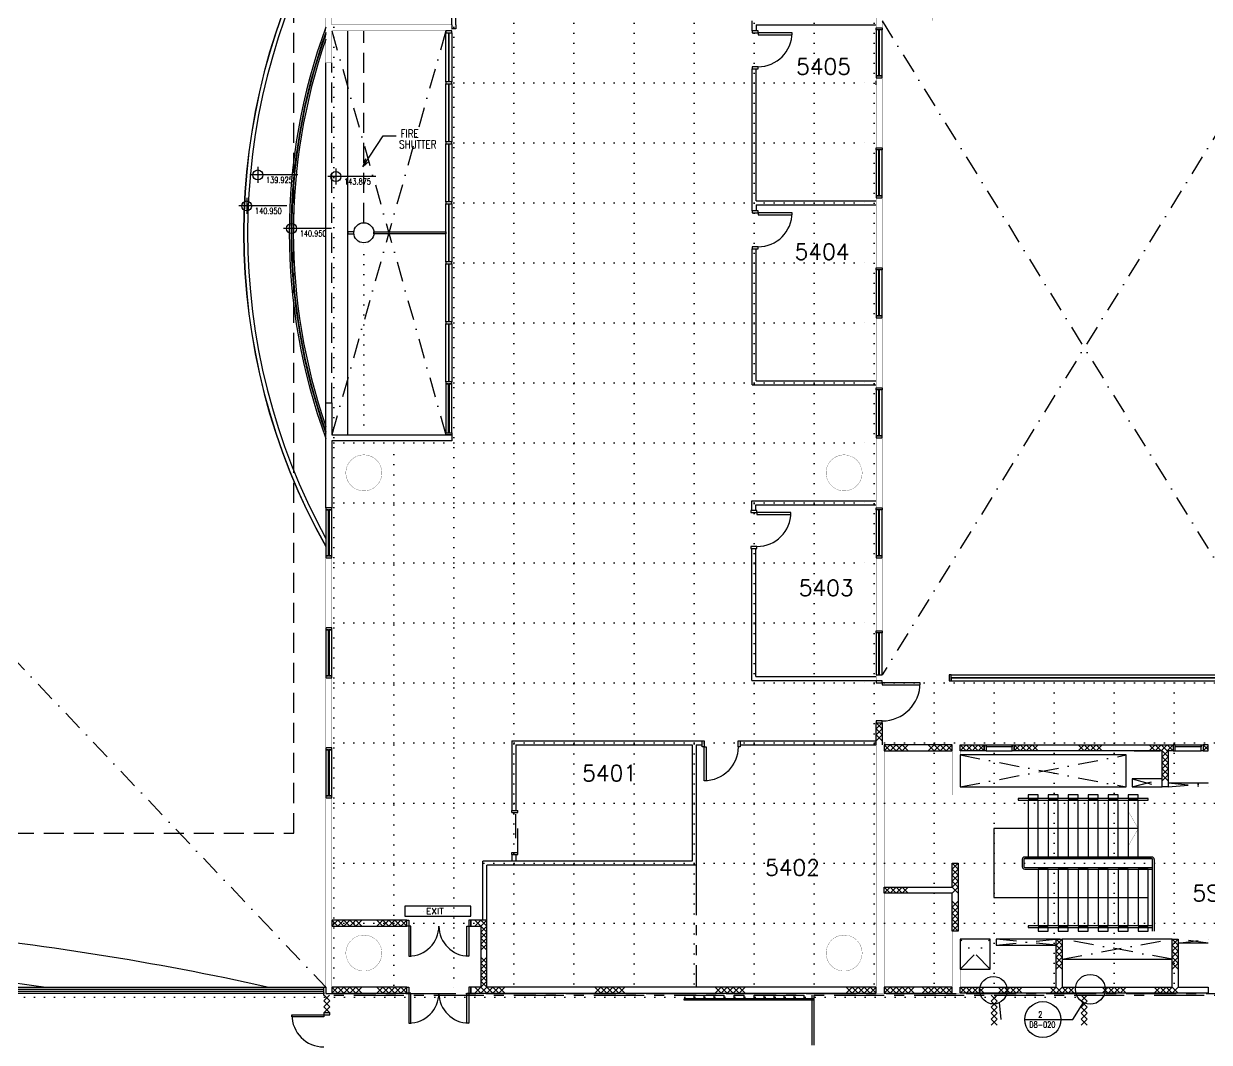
# Model space of a CAD drawing. Extents: x -68523 to 336700, y -113452 to 119396.
# Drawn here: x 9500 to 39125, y -19430 to 6025 of the extents above; entities that cross this region are included whole.
import ezdxf

# ---------------------------------------------------------------- set-up
doc = ezdxf.new("R2010")
doc.units = 0
doc.header["$LTSCALE"] = 1000
doc.header["$MEASUREMENT"] = 0
for name, pattern in [('S3144a$0$CENTER', [2, 1.25, -0.25, 0.25, -0.25]), ('S3144a$0$DASHDOT', [1, 0.5, -0.25, 0, -0.25]), ('S3144a$0$DASHED', [0.75, 0.5, -0.25]), ('S3144a$0$DOT', [0.25, 0, -0.25]), ('S3144a$0$PHANTOM', [2.5, 1.25, -0.25, 0.25, -0.25, 0.25, -0.25]), ('s4144a$0$CENTER', [2, 1.25, -0.25, 0.25, -0.25])]:
    doc.linetypes.add(name, pattern=pattern)
doc.layers.get('0').update_dxf_attribs({"linetype": 'CONTINUOUS'})
for name, color, linetype in [('S3144a$0$11', 14, 'CONTINUOUS'), ('S3144a$0$17', 14, 'CONTINUOUS'), ('S3144a$0$19', 7, 'CONTINUOUS'), ('S3144a$0$20', 7, 'CONTINUOUS'), ('S3144a$0$22', 7, 'CONTINUOUS'), ('S3144a$0$23', 7, 'CONTINUOUS'), ('S3144a$0$25', 7, 'CONTINUOUS'), ('S3144a$0$30', 1, 'CONTINUOUS'), ('S3144a$0$35', 7, 'CONTINUOUS'), ('S3144a$0$39', 7, 'CONTINUOUS'), ('S3144a$0$4', 7, 'CONTINUOUS'), ('S3144a$0$56', 7, 'CONTINUOUS'), ('S3144a$0$6', 7, 'CONTINUOUS'), ('S3144a$0$7', 7, 'CONTINUOUS'), ('S3144a$0$9', 7, 'CONTINUOUS'), ('S3144a$0$NEWPART', 7, 'CONTINUOUS'), ('S3144a$0$ROOM-NO', 4, 'CONTINUOUS'), ('s4144a$0$22', 7, 'CONTINUOUS'), ('s4144a$0$30', 7, 'CONTINUOUS'), ('s4144a$0$51', 7, 'CONTINUOUS'), ('s4144a$0$7', 7, 'CONTINUOUS')]:
    doc.layers.add(name, color=color, linetype=linetype)
doc.styles.add('S3144a$0$STANDARD', font='SIMPLEX')
doc.styles.add('s4144a$0$STANDARD', font='SIMPLEX')

# ---------------------------------------------------------------- blocks, each defined once
blk = doc.blocks.new('s4144a$0$DET3')
at = {"layer": 's4144a$0$51', "color": 14, "linetype": 'Continuous'}
blk.add_line((-0.45, 0), (0.45, 0), dxfattribs=at)
blk.add_circle((0, 0), 0.45, dxfattribs=at)
at = {"layer": 's4144a$0$51', "color": 14, "linetype": 'Continuous', "style": 's4144a$0$STANDARD', "width": 0.8}
for tag, p in [('TAG1', (-0.3373, 0.0501)), ('TAG3', (-0.2778, 0.0501)), ('TAG4', (-0.3969, -0.2)), ('TAG2', (-0.3373, -0.2))]:
    blk.add_attdef(tag, p, '', height=0.15, dxfattribs=at)
blk = doc.blocks.new('s4144a$0$CHAT15')
at = {"layer": 's4144a$0$22', "color": 14, "linetype": 'Continuous'}
for points in [[(0, 0), (0.15, 0.15), (0.3, 0), (0.45, 0.15), (0.6, 0), (0.75, 0.15)], [(0, 0.15), (0.15, 0), (0.3, 0.15), (0.45, 0), (0.6, 0.15), (0.75, 0)]]:
    blk.add_lwpolyline(points, dxfattribs=at)
blk = doc.blocks.new('S3144a$0$CHAT15')
at = {"layer": 'S3144a$0$22', "color": 14, "linetype": 'Continuous'}
for points in [[(0, 0), (0.15, 0.15), (0.3, 0), (0.45, 0.15), (0.6, 0), (0.75, 0.15)], [(0, 0.15), (0.15, 0), (0.3, 0.15), (0.45, 0), (0.6, 0.15), (0.75, 0)]]:
    blk.add_lwpolyline(points, dxfattribs=at)
blk = doc.blocks.new('S3144a$0$D1600B')
at = {"layer": 'S3144a$0$30', "color": 14, "linetype": 'Continuous'}
for points in [[(0, 0), (0.05, 0), (0.05, 0.9), (0.1, 0.9), (0.1, 0.15), (0, 0.15), (0, 0)], [(1.6, 0), (1.55, 0), (1.55, 0.9), (1.5, 0.9), (1.5, 0.15), (1.6, 0.15), (1.6, 0)]]:
    blk.add_lwpolyline(points, dxfattribs=at)
for centre, start, end in [((0.05, 0.15), 0, 90), ((1.550003, 0.15), 90, 180)]:
    blk.add_arc(centre, 0.750001, start, end, dxfattribs=at)
blk = doc.blocks.new('S3144a$0$HAT15')
at = {"layer": 'S3144a$0$22', "color": 14, "linetype": 'Continuous'}
for p, q in [((0, 0), (0.15, 0.15)), ((0, 0.15), (0.15, 0))]:
    blk.add_line(p, q, dxfattribs=at)
blk = doc.blocks.new('S3144a$0$EXIT')
at = {"layer": 'S3144a$0$39', "color": 1, "linetype": 'Continuous'}
blk.add_lwpolyline([(-0.825, -0.25), (0.825, -0.25), (0.825, 0), (-0.825, 0)], close=True, dxfattribs=at)
at = {"layer": 'S3144a$0$39', "color": 1, "linetype": 'S3144a$0$DOT'}
for centre in [(-0.375001, -0.125), (0.375001, -0.125)]:
    blk.add_circle(centre, 0.025, dxfattribs=at)
at = {"layer": 'S3144a$0$39', "color": 1, "linetype": 'Continuous', "style": 'S3144a$0$STANDARD', "width": 1.1}
blk.add_text('EXIT', height=0.15, dxfattribs=at).set_placement((-0.3001, -0.2))
blk = doc.blocks.new('S3144a$0$H600')
at = {"layer": 'S3144a$0$22', "color": 14, "linetype": 'Continuous'}
for points in [[(0, 0), (0.15, 0.15), (0.3, 0), (0.45, 0.15), (0.6, 0)], [(0, 0.15), (0.15, 0), (0.3, 0.15), (0.45, 0), (0.6, 0.15)]]:
    blk.add_lwpolyline(points, dxfattribs=at)
blk = doc.blocks.new('S3144a$0$D1050B')
at = {"layer": 'S3144a$0$30', "color": 14, "linetype": 'Continuous'}
for points in [[(0.05, 0.15), (0.1, 0.15), (0.1, 1.1), (0.05, 1.1)], [(0, 0), (0.05, 0), (0.05, 0.15), (0, 0.15)], [(1, 0), (1.05, 0), (1.05, 0.15), (1, 0.15)]]:
    blk.add_lwpolyline(points, close=True, dxfattribs=at)
blk.add_arc((0.05, 0.15), 0.95, 0, 90, dxfattribs=at)
blk = doc.blocks.new('S3144a$0$H450')
at = {"layer": 'S3144a$0$22', "color": 14, "linetype": 'Continuous'}
for points in [[(0, 0.15), (0.15, 0), (0.3, 0.15), (0.45, 0)], [(0, 0), (0.15, 0.15), (0.3, 0), (0.45, 0.15)]]:
    blk.add_lwpolyline(points, dxfattribs=at)
blk = doc.blocks.new('S3144a$0$LEVEL')
at = {"layer": 'S3144a$0$35', "linetype": 'Continuous'}
for p, q in [((1, 0), (-0.2, 0)), ((0, 0.2), (0, -0.2))]:
    blk.add_line(p, q, dxfattribs=at)
blk.add_circle((0, 0), 0.125, dxfattribs=at)
at = {"layer": 'S3144a$0$35', "linetype": 'Continuous', "style": 'S3144a$0$STANDARD', "width": 0.8}
for tag, p in [('TAG2', (0.2063, 0.05)), ('TAG1', (0.2063, -0.2))]:
    blk.add_attdef(tag, p, '', height=0.15, dxfattribs=at)
blk = doc.blocks.new('S3144a$0$D950A')
at = {"layer": 'S3144a$0$30', "color": 14, "linetype": 'Continuous'}
for points in [[(0.05, 0.15), (0.1, 0.15), (0.1, 1), (0.05, 1)], [(0.05, 0.15), (0, 0.15), (0, 0), (0.05, 0)], [(0.95, 0.15), (0.9, 0.15), (0.9, 0), (0.95, 0)]]:
    blk.add_lwpolyline(points, close=True, dxfattribs=at)
blk.add_arc((0.05, 0.15), 0.85, 0, 90, dxfattribs=at)

msp = doc.modelspace()

# ---------------------------------------------------------------- linework, layer by layer
for p, q in [((21800, -14329.6), (21800, -13729.6)), ((21800, -14329.6), (21800, -13729.6)), ((21850, -14688.6), (21850, -14088.6)), ((21850, -14688.6), (21850, -14088.6))]:
    msp.add_line(p, q)
at = {"layer": 'S3144a$0$11', "color": 14, "linetype": 'S3144a$0$DASHDOT'}
for p, q in [((32900.1, -13049.9), (37050.1, -12249.9)), ((32900.1, -12249.9), (37050.1, -13049.9)), ((37200.1, -13049.9), (37950.1, -12849.9)), ((37200.1, -12849.9), (37950.1, -13049.9)), ((38100.1, -12949.9), (39100.1, -13049.9)), ((38100.1, -13049.9), (39100.1, -12949.9)), ((32900.1, -17599.9), (33650.1, -16849.9)), ((33650.1, -17599.9), (32900.1, -16849.9)), ((33800.1, -16999.9), (35300.1, -16849.9)), ((35300.1, -16999.9), (33800.1, -16849.9)), ((38200.1, -17349.9), (35450.1, -16849.9)), ((35450.1, -17349.9), (38200.1, -16849.9)), ((39100.1, -16949.9), (38350.1, -16849.9)), ((38350.1, -16949.9), (39100.1, -16849.9))]:
    msp.add_line(p, q, dxfattribs=at)
at = {"layer": 'S3144a$0$11', "color": 14, "linetype": 'Continuous'}
for p, q in [((38100.1, -12949.9), (39100.1, -12949.9)), ((39100.1, -16949.9), (38350.1, -16949.9))]:
    msp.add_line(p, q, dxfattribs=at)
at = {"layer": 'S3144a$0$11', "color": 14, "linetype": 'Continuous', "const_width": 5}
for points in [[(34400.1, 16950.1), (34600.1, 16950.1), (34600.1, 18000.1), (32700.1, 18000.1), (32700.1, 17150.1), (31000.1, 17150.1), (31000.1, 18000.1), (30800.1, 18000.1), (30800, 5925.1), (30950, 5925.1), (30950.1, 6100.1), (32200.1, 6100.1), (32200.1, 6300.1), (31000.1, 6300.1), (31000.1, 12700.1), (31800.1, 12700.1), (31800.1, 12900.1), (31000.1, 12900.1), (31000.1, 16950.1), (32900.1, 16950.1), (32900.1, 17800.1), (34400.1, 17800.1)], [(30800.1, -18199.9), (31000.1, -18199.9), (31000.1, -11999.9), (30800.1, -11999.9)], [(32700.1, -11999.9), (32700.1, -13249.9), (39300.1, -13249.9), (39300.1, -11999.9), (39100.1, -11999.9), (39100.1, -13049.9), (32900.1, -13049.9), (32900.1, -11999.9)], [(32700.1, -18199.9), (32700.1, -16649.9), (39300.1, -16649.9), (39300.1, -18199.9), (39100.1, -18199.9), (39100.1, -16849.9), (32900.1, -16849.9), (32900.1, -18199.9)]]:
    msp.add_lwpolyline(points, close=True, dxfattribs=at)
at = {"layer": 'S3144a$0$11', "color": 14, "linetype": 'Continuous'}
for points in [[(31000.1, -12149.9), (32700.1, -12149.9), (32700.1, -11999.9), (31000.1, -11999.9)], [(37950.1, -13049.9), (37950.1, -12149.9), (34250.1, -12149.9), (34250.1, -11999.9), (37950.1, -11999.9), (38225.1, -11999.9), (38225.1, -12149.9), (38100.1, -12149.9), (38100.1, -13049.9)], [(39100.1, -11999.9), (38975.1, -11999.9), (38975.1, -12149.9), (39100.1, -12149.9)], [(37050.1, -12249.9), (32900.1, -12249.9), (32900.1, -13049.9), (37050.1, -13049.9)], [(37950.1, -12849.9), (37200.1, -12849.9), (37200.1, -13049.9), (37950.1, -13049.9)], [(32700.1, -14949.9), (32850.1, -14949.9), (32850.1, -16649.9), (32700.1, -16649.9), (32700.1, -15699.9), (31000.1, -15699.9), (31000.1, -15549.9), (32700.1, -15549.9)], [(32900.1, -17599.9), (33650.1, -17599.9), (33650.1, -16849.9), (32900.1, -16849.9)], [(38350.1, -18199.9), (37950.1, -18199.9), (32900.1, -18199.9), (32900.1, -18049.9), (35300.1, -18049.9), (35300.1, -16849.9), (35450.1, -16849.9), (35450.1, -18049.9), (37950.1, -18049.9), (38200.1, -18049.9), (38200.1, -16849.9), (38350.1, -16849.9), (38350.1, -18049.9), (39100.1, -18049.9), (39100.1, -18199.9)], [(33800.1, -16999.9), (35300.1, -16999.9), (35300.1, -16849.9), (33800.1, -16849.9)], [(35450.1, -17349.9), (38200.1, -17349.9), (38200.1, -16849.9), (35450.1, -16849.9)], [(31000.1, -18199.9), (32700.1, -18199.9), (32700.1, -18049.9), (31000.1, -18049.9)]]:
    msp.add_lwpolyline(points, close=True, dxfattribs=at)
msp.add_lwpolyline([(35400, -16849.9), (35250, -16849.9)], dxfattribs=at)
at = {"layer": 'S3144a$0$17', "color": 14, "linetype": 'Continuous'}
msp.add_line((30800.1, 4500.1), (30800.1, 4600.1), dxfattribs=at)
at = {"layer": 'S3144a$0$19', "color": 2, "linetype": 'S3144a$0$DOT'}
msp.add_lwpolyline([(-17049.7, -18049.9), (17000.1, -18049.9), (17000.1, -18199.9), (-17049.7, -18199.9)], close=True, dxfattribs=at)
at = {"layer": 'S3144a$0$20', "linetype": 'Continuous'}
for p, q in [((17050.1, -4197.9), (17050.1, -3447.9)), ((17050.1, -3447.9), (17200.1, -3447.9)), ((17200.1, -3447.9), (17200.1, -4247.9)), ((17050.1, -6074.9), (17050.1, -4197.9)), ((17200.1, -4247.9), (20200.1, -4247.9)), ((20200.1, -4397.9), (17200.1, -4397.9)), ((17200.1, -4397.9), (17200.1, -6074.9)), ((20200.1, -4247.9), (20200.1, -4397.9)), ((17200.1, -6074.9), (17050.1, -6074.9))]:
    msp.add_line(p, q, dxfattribs=at)
at = {"layer": 'S3144a$0$20', "color": 14, "linetype": 'Continuous'}
for p, q in [((30800, -11449.9), (30950.1, -11449.9)), ((30800, -11999.9), (30800, -11449.9)), ((30950.1, -11449.9), (30950.1, -11999.9)), ((30800.1, -11999.9), (30800, -11999.9)), ((21075, -16374.9), (20675, -16374.9)), ((20675, -16374.9), (20675, -16524.9)), ((20675, -16524.9), (20925, -16524.9)), ((20925, -16524.9), (20925, -18049.9)), ((21075, -18049.9), (21075, -16374.9)), ((20925, -18049.9), (20675, -18049.9)), ((20675, -18049.9), (20675, -18199.9)), ((30800.1, -18049.9), (21075, -18049.9)), ((30800.1, -18199.9), (30800.1, -18049.9)), ((20675, -18199.9), (30800.1, -18199.9))]:
    msp.add_line(p, q, dxfattribs=at)
at = {"layer": 'S3144a$0$20', "linetype": 'Continuous', "const_width": 5}
for points in [[(20200.1, 5998.1), (17200.1, 5998.1), (17200.1, 7675.1), (17050.1, 7675.1), (17050.1, 5798.1), (17050.1, 5048.1), (17200.1, 5048.1), (17200.1, 5848.1), (20200.1, 5848.1)], [(17050.1, -9074.9), (17200.1, -9074.9), (17200.1, -7324.9), (17050.1, -7324.9)], [(17050.1, -12074.9), (17200.1, -12074.9), (17200.1, -10324.9), (17050.1, -10324.9)]]:
    msp.add_lwpolyline(points, close=True, dxfattribs=at)
at = {"layer": 'S3144a$0$20', "color": 3, "linetype": 'Continuous', "const_width": 5}
for points in [[(30800, 2925.1), (30950, 2925.1), (30950, 4675.1), (30800, 4675.1)], [(30800, -74.9), (30950, -74.9), (30950, 1675.1), (30800, 1675.1)], [(30800, -3074.9), (30950, -3074.9), (30950, -1324.9), (30800, -1324.9)], [(30800, -6074.9), (30950, -6074.9), (30950, -4324.9), (30800, -4324.9)], [(30800, -9149.9), (30950, -9149.9), (30950, -7324.9), (30800, -7324.9)]]:
    msp.add_lwpolyline(points, close=True, dxfattribs=at)
at = {"layer": 'S3144a$0$20', "color": 14, "linetype": 'Continuous', "const_width": 5}
for points in [[(30800, -10399.9), (30800, -10249.9), (32625, -10249.9), (32625, -10399.9)], [(17200.1, -18199.9), (17050.1, -18199.9), (17050.1, -13324.9), (17200.1, -13324.9)]]:
    msp.add_lwpolyline(points, close=True, dxfattribs=at)
at = {"layer": 'S3144a$0$20', "color": 14, "linetype": 'Continuous'}
for points in [[(32900.1, -11999.9), (33500.1, -11999.9), (33500.1, -12149.9), (32900.1, -12149.9)], [(17200.1, -16524.9), (19075, -16524.9), (19075, -16374.9), (17200.1, -16374.9)], [(17200.1, -18199.9), (19075, -18199.9), (19075, -18049.9), (17200.1, -18049.9)]]:
    msp.add_lwpolyline(points, close=True, dxfattribs=at)
at = {"layer": 'S3144a$0$22', "color": 14, "linetype": 'Continuous'}
for p, q in [((38975.1, -11999.9), (39100.1, -12124.9)), ((38975.1, -12149.9), (39100.1, -12024.9))]:
    msp.add_line(p, q, dxfattribs=at)
at = {"layer": 'S3144a$0$23', "color": 14, "linetype": 'S3144a$0$DASHDOT'}
msp.add_line((-16999.9, 17800.1), (17050.1, -18049.9), dxfattribs=at)
at = {"layer": 'S3144a$0$23', "color": 10, "linetype": 'S3144a$0$DASHDOT'}
for p, q in [((30950.1, 6100.1), (41051.1, -10249.9)), ((41051.1, 6100.1), (30950.1, -10249.9))]:
    msp.add_line(p, q, dxfattribs=at)
at = {"layer": 'S3144a$0$23', "color": 8, "linetype": 'S3144a$0$DASHED'}
msp.add_lwpolyline([(16250.1, 15800.1), (-16249.9, 15800.1), (-16249.9, -14199.9), (16250.1, -14199.9)], close=True, dxfattribs=at)
at = {"layer": 'S3144a$0$23', "color": 10, "linetype": 'Continuous'}
for points in [[(30800, 5925.1), (30950, 5925.1), (30950, 5875.1), (30800, 5875.1)], [(30800, 4725.1), (30870, 4725.1), (30870, 5875.1), (30800, 5875.1)], [(30880, 4725.1), (30950, 4725.1), (30950, 5875.1), (30880, 5875.1)], [(30800, 4675.1), (30950, 4675.1), (30950, 4725.1), (30800, 4725.1)], [(30800, 2925.1), (30950, 2925.1), (30950, 2875.1), (30800, 2875.1)], [(30800, 1725.1), (30870, 1725.1), (30870, 2875.1), (30800, 2875.1)], [(30880, 1725.1), (30950, 1725.1), (30950, 2875.1), (30880, 2875.1)], [(30800, 1675.1), (30950, 1675.1), (30950, 1725.1), (30800, 1725.1)], [(30800, -74.9), (30950, -74.9), (30950, -124.9), (30800, -124.9)], [(30800, -1274.9), (30870, -1274.9), (30870, -124.9), (30800, -124.9)], [(30880, -1274.9), (30950, -1274.9), (30950, -124.9), (30880, -124.9)], [(30800, -1324.9), (30950, -1324.9), (30950, -1274.9), (30800, -1274.9)], [(30800, -3074.9), (30950, -3074.9), (30950, -3124.9), (30800, -3124.9)], [(30800, -4274.9), (30870, -4274.9), (30870, -3124.9), (30800, -3124.9)], [(30880, -4274.9), (30950, -4274.9), (30950, -3124.9), (30880, -3124.9)], [(30800, -4324.9), (30950, -4324.9), (30950, -4274.9), (30800, -4274.9)], [(30800, -6074.9), (30950, -6074.9), (30950, -6124.9), (30800, -6124.9)], [(30800, -7274.9), (30870, -7274.9), (30870, -6124.9), (30800, -6124.9)], [(30880, -7274.9), (30950, -7274.9), (30950, -6124.9), (30880, -6124.9)], [(30800, -7324.9), (30950, -7324.9), (30950, -7274.9), (30800, -7274.9)], [(30800, -9149.9), (30950, -9149.9), (30950, -9199.9), (30800, -9199.9)], [(30800, -10249.9), (30870, -10249.9), (30870, -9199.9), (30800, -9199.9)], [(30880, -10249.9), (30950, -10249.9), (30950, -9199.9), (30880, -9199.9)]]:
    msp.add_lwpolyline(points, close=True, dxfattribs=at)
at = {"layer": 'S3144a$0$23', "linetype": 'Continuous'}
for points in [[(20200.1, 5848.1), (20050.1, 5848.1), (20050.1, 5798.1), (20200.1, 5798.1)], [(20200.1, 5848.1), (20050.1, 5848.1), (20050.1, 5798.1), (20200.1, 5798.1)], [(20115.1, 4575.1), (20050.1, 4575.1), (20050.1, 5798.1), (20115.1, 5798.1)], [(20200.1, 4575.1), (20135.1, 4575.1), (20135.1, 5798.1), (20200.1, 5798.1)], [(20200.1, 4575.1), (20050.1, 4575.1), (20050.1, 4525.1), (20200.1, 4525.1)], [(20115.1, 3075.1), (20050.1, 3075.1), (20050.1, 4525.1), (20115.1, 4525.1)], [(20200.1, 3075.1), (20135.1, 3075.1), (20135.1, 4525.1), (20200.1, 4525.1)], [(20200.1, 3075.1), (20050.1, 3075.1), (20050.1, 3025.1), (20200.1, 3025.1)], [(20115.1, 1575.1), (20050.1, 1575.1), (20050.1, 3025.1), (20115.1, 3025.1)], [(20200.1, 1575.1), (20135.1, 1575.1), (20135.1, 3025.1), (20200.1, 3025.1)], [(20200.1, 1575.1), (20050.1, 1575.1), (20050.1, 1525.1), (20200.1, 1525.1)], [(20115.1, 75.1), (20050.1, 75.1), (20050.1, 1525.1), (20115.1, 1525.1)], [(20200.1, 75.1), (20135.1, 75.1), (20135.1, 1525.1), (20200.1, 1525.1)], [(20200.1, 75.1), (20050.1, 75.1), (20050.1, 25.1), (20200.1, 25.1)], [(20115.1, -1424.9), (20050.1, -1424.9), (20050.1, 25.1), (20115.1, 25.1)], [(20200.1, -1424.9), (20135.1, -1424.9), (20135.1, 25.1), (20200.1, 25.1)], [(20200.1, -1424.9), (20050.1, -1424.9), (20050.1, -1474.9), (20200.1, -1474.9)], [(20115.1, -2924.9), (20050.1, -2924.9), (20050.1, -1474.9), (20115.1, -1474.9)], [(20200.1, -2924.9), (20135.1, -2924.9), (20135.1, -1474.9), (20200.1, -1474.9)], [(20200.1, -2924.9), (20050.1, -2924.9), (20050.1, -2974.9), (20200.1, -2974.9)], [(20115.1, -2974.9), (20050.1, -2974.9), (20050.1, -4197.9), (20115.1, -4197.9)], [(20200.1, -2974.9), (20135.1, -2974.9), (20135.1, -4197.9), (20200.1, -4197.9)], [(20200.1, -4247.9), (20050.1, -4247.9), (20050.1, -4197.9), (20200.1, -4197.9)], [(17200.1, -6074.9), (17050.1, -6074.9), (17050.1, -6124.9), (17200.1, -6124.9)], [(17115.1, -6124.9), (17050.1, -6124.9), (17050.1, -7274.9), (17115.1, -7274.9)], [(17200.1, -6124.9), (17135.1, -6124.9), (17135.1, -7274.9), (17200.1, -7274.9)], [(17200.1, -7274.9), (17050.1, -7274.9), (17050.1, -7324.9), (17200.1, -7324.9)], [(17200.1, -9074.9), (17050.1, -9074.9), (17050.1, -9124.9), (17200.1, -9124.9)], [(17115.1, -9124.9), (17050.1, -9124.9), (17050.1, -10274.9), (17115.1, -10274.9)], [(17200.1, -9124.9), (17135.1, -9124.9), (17135.1, -10274.9), (17200.1, -10274.9)], [(17200.1, -10274.9), (17050.1, -10274.9), (17050.1, -10324.9), (17200.1, -10324.9)], [(17200.1, -12074.9), (17050.1, -12074.9), (17050.1, -12124.9), (17200.1, -12124.9)], [(17115.1, -12124.9), (17050.1, -12124.9), (17050.1, -13274.9), (17115.1, -13274.9)], [(17200.1, -12124.9), (17135.1, -12124.9), (17135.1, -13274.9), (17200.1, -13274.9)], [(17200.1, -13274.9), (17050.1, -13274.9), (17050.1, -13324.9), (17200.1, -13324.9)]]:
    msp.add_lwpolyline(points, close=True, dxfattribs=at)
at = {"layer": 'S3144a$0$23', "color": 14, "linetype": 'Continuous'}
for points in [[(32625, -10399.9), (32675, -10399.9), (32675, -10249.9), (32625, -10249.9)], [(32675, -10249.9), (39650.4, -10249.9), (39650.4, -10319.9), (32675, -10319.9)], [(32675, -10399.9), (39650.5, -10399.9), (39650.5, -10329.9), (32675, -10329.9)]]:
    msp.add_lwpolyline(points, close=True, dxfattribs=at)
for points in [[(3782.3, -17595.7), (3750.1, -18199.9), (17000.1, -18199.9), (16999.9, -18049.9)], [(3834.9, -17548.5), (3802.8, -18149.9), (16999.9, -18149.9)], [(3887.5, -17501.2), (3855.6, -18099.9), (16999.9, -18099.9)], [(3931.9, -17603.8), (3908.2, -18049.9), (16999.9, -18049.9)]]:
    msp.add_lwpolyline(points, dxfattribs=at)
at = {"layer": 'S3144a$0$23', "linetype": 'Continuous'}
for centre, radius, start, end in [((30996.1, 800.1), 16000, 150.64803, 209.35197), ((31000.1, 800.1), 16000, 150.67726, 209.32274), ((30996.1, 800.1), 15900, 151.29532, 208.70468)]:
    msp.add_arc(centre, radius, start, end, dxfattribs=at)
at = {"layer": 'S3144a$0$23', "color": 14, "linetype": 'Continuous'}
for centre, radius, start, end in [((31050.1, 800.1), 14913, 159.84738, 200.15262), ((31050.1, 800.1), 14869, 160.31457, 199.68543), ((31050.1, 800.1), 14857, 160.44434, 199.55566), ((31050.1, 800.1), 14813, 160.92924, 199.07076), ((0.1, -88499.9), 72155, 77.524031, 84.396381), ((0.1, -88499.9), 71155, 81.927858, 85.021886)]:
    msp.add_arc(centre, radius, start, end, dxfattribs=at)
at = {"layer": 'S3144a$0$25', "color": 10, "linetype": 'Continuous'}
for p, q in [((34515.1, -14799.9), (37685.1, -14799.9)), ((37685.1, -14799.9), (34515.1, -14799.9)), ((34450.1, -14864.9), (34450.1, -15034.9)), ((34490.1, -14864.9), (34490.1, -15034.9)), ((34515.1, -14839.9), (37685.1, -14839.9)), ((37685.1, -14839.9), (34515.1, -14839.9)), ((34515.1, -15059.9), (37710.1, -15059.9)), ((34515.1, -15059.9), (37685.1, -15059.9)), ((34515.1, -15099.9), (37710.1, -15099.9)), ((34515.1, -15099.9), (37685.1, -15099.9)), ((37710.1, -16649.9), (37710.1, -14864.9)), ((37710.1, -15034.9), (37710.1, -14864.9)), ((37750.1, -14864.9), (37750.1, -16649.9)), ((37750.1, -14864.9), (37750.1, -15034.9))]:
    msp.add_line(p, q, dxfattribs=at)
at = {"layer": 'S3144a$0$25', "color": 2, "linetype": 'Continuous'}
for p, q in [((29250.1, -18339.9), (26000.1, -18339.9)), ((26000.1, -18379.9), (26000.1, -18339.9)), ((26250.1, -18339.9), (26250.1, -18249.9)), ((26500.1, -18339.9), (26500.1, -18249.9)), ((26750.1, -18339.9), (26750.1, -18249.9)), ((27000.1, -18339.9), (27000.1, -18249.9)), ((27250.1, -18339.9), (27250.1, -18249.9)), ((27500.1, -18339.9), (27500.1, -18249.9)), ((27750.1, -18339.9), (27750.1, -18249.9)), ((28000.1, -18339.9), (28000.1, -18249.9)), ((28250.1, -18339.9), (28250.1, -18249.9)), ((28500.1, -18339.9), (28500.1, -18249.9)), ((28750.1, -18339.9), (28750.1, -18249.9)), ((29000.1, -18339.9), (29000.1, -18249.9)), ((29250.1, -18379.9), (29250.1, -18339.9)), ((29250.1, -18379.9), (26000.1, -18379.9))]:
    msp.add_line(p, q, dxfattribs=at)
at = {"layer": 'S3144a$0$25', "color": 10, "linetype": 'Continuous'}
for points in [[(34600.1, -13339.9), (34850.1, -13339.9), (34850.1, -13249.9), (34600.1, -13249.9)], [(35100.1, -13339.9), (35350.1, -13339.9), (35350.1, -13249.9), (35100.1, -13249.9)], [(35600.1, -13339.9), (35850.1, -13339.9), (35850.1, -13249.9), (35600.1, -13249.9)], [(36100.1, -13339.9), (36350.1, -13339.9), (36350.1, -13249.9), (36100.1, -13249.9)], [(36600.1, -13339.9), (36850.1, -13339.9), (36850.1, -13249.9), (36600.1, -13249.9)], [(37100.1, -13339.9), (37350.1, -13339.9), (37350.1, -13249.9), (37100.1, -13249.9)], [(34350.1, -13379.9), (37600.1, -13379.9), (37600.1, -13339.9), (34350.1, -13339.9)], [(34600.1, -14799.9), (34850.1, -14799.9), (34850.1, -13379.9), (34600.1, -13379.9)], [(35100.1, -14799.9), (35350.1, -14799.9), (35350.1, -13379.9), (35100.1, -13379.9)], [(35600.1, -14799.9), (35850.1, -14799.9), (35850.1, -13379.9), (35600.1, -13379.9)], [(36100.1, -14799.9), (36350.1, -14799.9), (36350.1, -13379.9), (36100.1, -13379.9)], [(36600.1, -14799.9), (36850.1, -14799.9), (36850.1, -13379.9), (36600.1, -13379.9)], [(37100.1, -14799.9), (37350.1, -14799.9), (37350.1, -13379.9), (37100.1, -13379.9)], [(34850.1, -16519.9), (35100.1, -16519.9), (35100.1, -15099.9), (34850.1, -15099.9)], [(35350.1, -16519.9), (35600.1, -16519.9), (35600.1, -15099.9), (35350.1, -15099.9)], [(35850.1, -16519.9), (36100.1, -16519.9), (36100.1, -15099.9), (35850.1, -15099.9)], [(36350.1, -16519.9), (36600.1, -16519.9), (36600.1, -15099.9), (36350.1, -15099.9)], [(36850.1, -16519.9), (37100.1, -16519.9), (37100.1, -15099.9), (36850.1, -15099.9)], [(37350.1, -16519.9), (37600.1, -16519.9), (37600.1, -15099.9), (37350.1, -15099.9)], [(34600.1, -16559.9), (37710.1, -16559.9), (37710.1, -16519.9), (34600.1, -16519.9)], [(34850.1, -16649.9), (35100.1, -16649.9), (35100.1, -16559.9), (34850.1, -16559.9)], [(35350.1, -16649.9), (35600.1, -16649.9), (35600.1, -16559.9), (35350.1, -16559.9)], [(35850.1, -16649.9), (36100.1, -16649.9), (36100.1, -16559.9), (35850.1, -16559.9)], [(36350.1, -16649.9), (36600.1, -16649.9), (36600.1, -16559.9), (36350.1, -16559.9)], [(36850.1, -16649.9), (37100.1, -16649.9), (37100.1, -16559.9), (36850.1, -16559.9)], [(37350.1, -16649.9), (37600.1, -16649.9), (37600.1, -16559.9), (37350.1, -16559.9)]]:
    msp.add_lwpolyline(points, close=True, dxfattribs=at)
at = {"layer": 'S3144a$0$25', "color": 10, "linetype": 'Continuous', "const_width": 5}
msp.add_lwpolyline([(37100.1, -14522.6), (37350.1, -14089.6), (37100.1, -13656.6)], dxfattribs=at)
at = {"layer": 'S3144a$0$25', "color": 10, "linetype": 'Continuous'}
msp.add_lwpolyline([(37350.1, -14089.6), (33739.8, -14089.9), (33739.8, -15810), (37600.1, -15809.8)], dxfattribs=at)
for centre, radius, start, end in [((34515.1, -14864.9), 65, 90, 180), ((37685.1, -14864.9), 65, 0, 90), ((37685.1, -14864.9), 65, 0, 90), ((34515.1, -15034.9), 65, 180, 270), ((34515.1, -15034.9), 65, 180, 270), ((34515.1, -14864.9), 25, 90, 180), ((34515.1, -15034.9), 25, 180, 270), ((34515.1, -15034.9), 25, 180, 270), ((37685.1, -14864.9), 25, 0, 90), ((37685.1, -14864.9), 25, 0, 90)]:
    msp.add_arc(centre, radius, start, end, dxfattribs=at)
at = {"layer": 'S3144a$0$30', "color": 14, "linetype": 'Continuous'}
for p, q in [((27850, 5850.1), (27700, 5850.1)), ((27700, 5850.1), (27700, 5800.1)), ((27700, 5800.1), (27850, 5800.1)), ((27850, 5800.1), (27850, 5850.1)), ((27850, 5800.1), (27850, 5750.1)), ((28700, 5800.1), (27850, 5800.1)), ((27850, 5750.1), (28700, 5750.1)), ((28700, 5750.1), (28700, 5800.1)), ((27850, 4950.1), (27700, 4950.1)), ((27700, 4950.1), (27700, 4900.1)), ((27700, 4900.1), (27850, 4900.1)), ((27850, 4900.1), (27850, 4950.1)), ((27850, 1350.1), (27700, 1350.1)), ((27700, 1350.1), (27700, 1300.1)), ((27700, 1300.1), (27850, 1300.1)), ((27850, 1300.1), (27850, 1350.1)), ((27850, 1300.1), (27850, 1250.1)), ((28700, 1300.1), (27850, 1300.1)), ((27850, 1250.1), (28700, 1250.1)), ((28700, 1250.1), (28700, 1300.1)), ((27850, 450.1), (27700, 450.1)), ((27700, 450.1), (27700, 400.1)), ((27700, 400.1), (27850, 400.1)), ((27850, 400.1), (27850, 450.1)), ((30800, -10399.9), (30800, -10449.9)), ((30950, -10399.9), (30800, -10399.9)), ((30800, -10449.9), (30950, -10449.9)), ((30950, -10449.9), (30950, -10399.9)), ((30950, -10449.9), (30950, -10499.9)), ((31900, -10449.9), (30950, -10449.9)), ((30950, -10499.9), (31900, -10499.9)), ((31900, -10499.9), (31900, -10449.9)), ((30800, -11399.9), (30800, -11449.9)), ((30950, -11399.9), (30800, -11399.9)), ((30800, -11449.9), (30950, -11449.9)), ((30950, -11449.9), (30950, -11399.9)), ((26450, -12049.9), (26450, -11899.9)), ((26450, -11899.9), (26500, -11899.9)), ((26500, -12049.9), (26450, -12049.9)), ((26500, -11899.9), (26500, -12049.9)), ((26500, -12049.9), (26550, -12049.9)), ((26500, -12899.9), (26500, -12049.9)), ((26550, -12049.9), (26550, -12899.9)), ((27350, -12049.9), (27350, -11899.9)), ((27350, -11899.9), (27400, -11899.9)), ((27400, -12049.9), (27350, -12049.9)), ((27400, -11899.9), (27400, -12049.9)), ((33550.1, -12149.9), (34200.1, -12149.9)), ((37250.1, -12149.9), (37900.1, -12149.9)), ((38275.1, -12149.9), (38925.1, -12149.9)), ((26550, -12899.9), (26500, -12899.9)), ((19075, -16374.9), (19125, -16374.9)), ((19075, -16524.9), (19075, -16374.9)), ((19175, -16524.9), (19075, -16524.9)), ((19125, -16374.9), (19125, -17274.9)), ((19175, -17274.9), (19175, -16524.9)), ((20575, -17274.9), (20575, -16524.9)), ((20575, -16524.9), (20675, -16524.9)), ((20675, -16374.9), (20625, -16374.9)), ((20625, -16374.9), (20625, -17274.9)), ((20675, -16524.9), (20675, -16374.9)), ((19125, -17274.9), (19175, -17274.9)), ((20625, -17274.9), (20575, -17274.9)), ((32950.1, -18049.9), (33600.1, -18049.9)), ((33850.1, -18049.9), (35250.1, -18049.9)), ((35750.1, -18049.9), (37900.1, -18049.9)), ((38400.1, -18049.9), (39050.1, -18049.9))]:
    msp.add_line(p, q, dxfattribs=at)
for points in [[(27822, -6189.9), (27822, -6139.9), (27672, -6139.9), (27672, -6189.9)], [(27822, -6189.9), (27822, -6239.9), (28672, -6239.9), (28672, -6189.9)], [(27822, -7089.9), (27822, -7039.9), (27672, -7039.9), (27672, -7089.9)], [(33550.1, -12149.9), (33500.1, -12149.9), (33500.1, -11999.9), (33550.1, -11999.9)], [(33550.1, -11999.9), (34200.1, -11999.9), (34200.1, -12049.9), (33550.1, -12049.9)], [(34250.1, -12149.9), (34200.1, -12149.9), (34200.1, -11999.9), (34250.1, -11999.9)], [(38225.1, -12149.9), (38275.1, -12149.9), (38275.1, -11999.9), (38225.1, -11999.9)], [(38275.1, -11999.9), (38925.1, -11999.9), (38925.1, -12049.9), (38275.1, -12049.9)], [(38975.1, -12149.9), (38925.1, -12149.9), (38925.1, -11999.9), (38975.1, -11999.9)]]:
    msp.add_lwpolyline(points, close=True, dxfattribs=at)
msp.add_arc((27822, -6189.9), 850, 270, 0, dxfattribs=at)
for centre, major_axis, start_param, end_param in [((27850, 5800.1), (-601, 601), 2.3561945, 3.9269908), ((27850, 1300.1), (-601, 601), 2.3561945, 3.9269908), ((30950, -10449.9), (671.8, 671.8), 3.9269909, 5.4977872), ((19125, -16524.9), (530.3, 530.3), 3.9269908, 5.4977871), ((20625, -16524.9), (-530.3, 530.3), 0.7853982, 2.3561945)]:
    msp.add_ellipse(centre, major_axis=major_axis, ratio=1, start_param=start_param, end_param=end_param, dxfattribs=at)
at = {"layer": 'S3144a$0$30', "color": 14, "linetype": 'Continuous', "extrusion": (0, 0, -1)}
msp.add_ellipse((26500, -12049.9), major_axis=(-601, 601), ratio=1, start_param=2.3561945, end_param=3.9269908, dxfattribs=at)
at = {"layer": 'S3144a$0$4', "color": 7, "linetype": 'S3144a$0$DOT'}
for p, q in [((17250, 38949.9), (17250, -18249.9)), ((20250, 38949.9), (20250, -18249.9)), ((21750, 31550.1), (21750, -18249.9)), ((23250, 31550.1), (23250, -18249.9)), ((24750, 31550.1), (24750, -18249.9)), ((26250, 31550.1), (26250, -18249.9)), ((27750, 31550.1), (27750, -18249.9)), ((29250, 31550.1), (29250, -18249.9)), ((30750, 31550.1), (30750, -18249.9)), ((20250, 4550.1), (30750, 4550.1)), ((20250, 3050.1), (30750, 3050.1)), ((20250, 1550.1), (30750, 1550.1)), ((20250, 50.1), (30750, 50.1)), ((20250, -1449.9), (30750, -1449.9)), ((20250, -2949.9), (30750, -2949.9)), ((17250, -4449.9), (30750, -4449.9)), ((18750, -18249.9), (18750, -4449.9)), ((17250, -5949.9), (30750, -5949.9)), ((17250, -7449.9), (30750, -7449.9)), ((17250, -8949.9), (30750, -8949.9)), ((17250, -10449.9), (30750, -10449.9)), ((30750, -10449.9), (41250, -10449.9)), ((32250.1, -10449.9), (32250.1, -18249.9)), ((33750.1, -10449.9), (33750.1, -18249.9)), ((35250.1, -10449.9), (35250.1, -18249.9)), ((36750.1, -10449.9), (36750.1, -18249.9)), ((38250.1, -10449.9), (38250.1, -18249.9)), ((17250, -11949.9), (41250.1, -11949.9)), ((17250, -13449.9), (54750, -13449.9)), ((17250, -14949.9), (54750, -14949.9)), ((17250, -16449.9), (54750, -16449.9))]:
    msp.add_line(p, q, dxfattribs=at)
at = {"layer": 'S3144a$0$4', "linetype": 'S3144a$0$DOT'}
for p, q in [((17250, 38949.9), (17250, -18249.9)), ((20250, 38949.9), (20250, -18249.9)), ((21750, 31550.1), (21750, -18249.9)), ((23250, 31550.1), (23250, -18249.9)), ((24750, 31550.1), (24750, -18249.9)), ((26250, 31550.1), (26250, -18249.9)), ((27750, 31550.1), (27750, -18249.9)), ((29250, 31550.1), (29250, -18249.9)), ((30750, 31550.1), (30750, -18249.9)), ((20250, 4550.1), (30750, 4550.1)), ((20250, 3050.1), (30750, 3050.1)), ((20250, 1550.1), (30750, 1550.1)), ((20250, 50.1), (30750, 50.1)), ((20250, -1449.9), (30750, -1449.9)), ((20250, -2949.9), (30750, -2949.9)), ((17250, -4449.9), (30750, -4449.9)), ((18750, -18249.9), (18750, -4449.9)), ((17250, -5949.9), (30750, -5949.9)), ((17250, -7449.9), (30750, -7449.9)), ((17250, -8949.9), (30750, -8949.9)), ((17250, -10449.9), (30750, -10449.9)), ((30750, -10449.9), (41250, -10449.9)), ((32250.1, -10449.9), (32250.1, -18249.9)), ((33750.1, -10449.9), (33750.1, -18249.9)), ((35250.1, -10449.9), (35250.1, -18249.9)), ((36750.1, -10449.9), (36750.1, -18249.9)), ((38250.1, -10449.9), (38250.1, -18249.9)), ((17250, -11949.9), (41250.1, -11949.9)), ((17250, -13449.9), (54750, -13449.9)), ((17250, -14949.9), (54750, -14949.9)), ((17250, -16449.9), (54750, -16449.9)), ((-30749.9, -18299.9), (36075, -18299.9))]:
    msp.add_line(p, q, dxfattribs=at)
at = {"layer": 'S3144a$0$56', "color": 1, "linetype": 'S3144a$0$DASHED'}
msp.add_line((18000.1, 1050.1), (18000.1, 5848.1), dxfattribs=at)
at = {"layer": 'S3144a$0$56', "color": 14, "linetype": 'Continuous'}
for p, q in [((17977.2, 2450), (18483.3, 3225.9)), ((18483.3, 3225.9), (18803.3, 3225.9))]:
    msp.add_line(p, q, dxfattribs=at)
at = {"layer": 'S3144a$0$56', "color": 1, "linetype": 'S3144a$0$DOT'}
msp.add_line((18000.1, -4247.9), (18000.1, 550.1), dxfattribs=at)
at = {"layer": 'S3144a$0$56', "color": 14, "linetype": 'Continuous'}
msp.add_lwpolyline([(18044.6, 2644.8), (17977.2, 2450), (18128.3, 2590.2)], dxfattribs=at)
at = {"layer": 'S3144a$0$6', "color": 3, "linetype": 'Continuous', "const_width": 5}
for points in [[(18450.1, -5199.9, 1), (17550.1, -5199.9, 1)], [(30450.1, -5199.9, 1), (29550.1, -5199.9, 1)], [(18450.1, -17199.9, 1), (17550.1, -17199.9, 1)], [(30450.1, -17199.9, 1), (29550.1, -17199.9, 1)]]:
    msp.add_lwpolyline(points, format="xyb", close=True, dxfattribs=at)
at = {"layer": 'S3144a$0$6', "linetype": 'Continuous'}
msp.add_circle((18000.1, 800.1), 250, dxfattribs=at)
at = {"layer": 'S3144a$0$7', "linetype": 'S3144a$0$DASHDOT'}
for p, q in [((20050.1, 5848.1), (17200.1, -4247.9)), ((17200.1, 5848.1), (20050.1, -4247.9))]:
    msp.add_line(p, q, dxfattribs=at)
at = {"layer": 'S3144a$0$7', "color": 14, "linetype": 'Continuous'}
for p, q in [((17600.1, -4247.9), (17600.1, 5848.1)), ((17050.1, -3447.9), (17050.1, 5048.1))]:
    msp.add_line(p, q, dxfattribs=at)
at = {"layer": 'S3144a$0$7', "color": 14, "linetype": 'S3144a$0$DASHED'}
msp.add_line((17200.1, -3447.9), (17200.1, 5048.1), dxfattribs=at)
at = {"layer": 'S3144a$0$7', "linetype": 'Continuous'}
for points in [[(17750.1, 825.1), (17600.1, 825.1), (17600.1, 775.1), (17750.1, 775.1)], [(18250.1, 825.1), (20050.1, 825.1), (20050.1, 775.1), (18250.1, 775.1)]]:
    msp.add_lwpolyline(points, close=True, dxfattribs=at)
at = {"layer": 'S3144a$0$9', "color": 1, "linetype": 'S3144a$0$CENTER'}
msp.add_lwpolyline([(17049.9, -18049.9), (17049.9, -18209.9), (54950.1, -18210), (54950.1, -18050), (55000.1, -18050), (55000.1, -18260), (16999.9, -18259.9), (16999.9, -18049.9)], close=True, dxfattribs=at)
at = {"layer": 'S3144a$0$NEWPART'}
for p, q in [((20200.4, 6000.1), (20200.4, 6250.1)), ((20300.4, 6000.1), (20300.4, 6250.1)), ((20200.1, 5998.1), (20200.1, 5898.1)), ((20300.1, 5998.1), (20300.1, 5898.1)), ((27700, 5850.1), (27700, 6100.1)), ((27800, 6000.1), (30800, 6000.1)), ((27800, 6000.1), (27800, 5850.1)), ((20300.1, 5898.1), (20200.1, 5898.1)), ((27700, 1350.1), (27700, 4900.1)), ((27800, 1600.1), (27800, 4900.1)), ((27800, 1600.1), (30800, 1600.1)), ((27800, 1500.1), (30800, 1500.1)), ((27800, 1500.1), (27800, 1350.1)), ((27700, -2999.9), (27700, 400.1)), ((27800, -2899.9), (27800, 400.1)), ((27800, -2899.9), (30800, -2899.9)), ((27700, -2999.9), (30800, -2999.9)), ((27697, -5899.9), (30800, -5899.9)), ((27697, -6139.9), (27697, -5899.9)), ((27797, -5999.9), (30800, -5999.9)), ((27797, -6139.9), (27797, -5999.9)), ((27697, -10390.9), (27697, -7089.9)), ((27797, -10290.9), (27797, -7089.9)), ((27797, -10290.9), (30800, -10290.9)), ((27697, -10390.9), (30800, -10390.9)), ((21700, -11899.9), (26450, -11899.9)), ((21700, -11899.9), (21700, -13638.6)), ((21800, -11999.9), (26200, -11999.9)), ((21800, -11999.9), (21800, -13638.6)), ((26200, -11999.9), (26200, -14899.9)), ((26300, -11999.9), (26300, -14999.9)), ((26300, -11999.9), (26450, -11999.9)), ((27400, -11899.9), (30800, -11899.9)), ((27400, -11999.9), (30800, -11999.9)), ((21700, -13688.6), (21700, -13638.6)), ((21700, -13638.6), (21850, -13638.6)), ((21700, -13688.6), (21850, -13688.6)), ((21850, -13688.6), (21850, -13638.6)), ((21700, -14738.6), (21700, -14688.6)), ((21700, -14688.6), (21850, -14688.6)), ((21700, -14738.6), (21700, -14899.9)), ((21700, -14738.6), (21850, -14738.6)), ((21800, -14738.6), (21800, -14899.9)), ((21850, -14738.6), (21850, -14688.6)), ((20975, -16374.9), (20975, -14899.9)), ((26200, -14899.9), (20975, -14899.9)), ((21075, -16374.9), (21075, -14999.9)), ((26300, -14999.9), (21075, -14999.9)), ((21075, -16374.9), (20975, -16374.9))]:
    msp.add_line(p, q, dxfattribs=at)
at = {"layer": 'S3144a$0$NEWPART', "linetype": 'S3144a$0$PHANTOM'}
msp.add_line((26300, -14999.9), (26300, -18049.9), dxfattribs=at)
at = {"layer": 's4144a$0$22', "color": 14, "linetype": 'Continuous'}
for points in [[(17000.1, -18694.5), (17150.1, -18544.5), (17000.1, -18394.5), (17144.7, -18249.9)], [(17150.1, -18694.5), (17000.1, -18544.5), (17150.1, -18394.5), (17005.5, -18249.9)]]:
    msp.add_lwpolyline(points, dxfattribs=at)
at = {"layer": 's4144a$0$30', "color": 3, "linetype": 'Continuous'}
for points in [[(17000.1, -18744.5), (17000.1, -18794.5), (16200.1, -18794.5), (16200.1, -18744.5)], [(17000.1, -18694.5), (17000.1, -18744.5), (17150.1, -18744.5), (17150.1, -18694.5)]]:
    msp.add_lwpolyline(points, close=True, dxfattribs=at)
msp.add_arc((17000.1, -18744.5), 800, 180, 270, dxfattribs=at)
at = {"layer": 's4144a$0$51', "color": 14, "linetype": 'Continuous'}
for p, q in [((33878.1, -18433.3), (33914.3, -18863.3)), ((35714.3, -18863.3), (35982.6, -18433.3)), ((35414.3, -18863.3), (35714.3, -18863.3))]:
    msp.add_line(p, q, dxfattribs=at)
for centre, radius in [((36152.3, -18105.2), 372.1), ((33731, -18127.9), 344.1)]:
    msp.add_circle(centre, radius, dxfattribs=at)
at = {"layer": 's4144a$0$7', "color": 1, "linetype": 's4144a$0$CENTER'}
for p, q in [((29190.1, -18249.9), (29190.1, -24001.5)), ((29240.1, -18249.9), (29240.1, -24012.3))]:
    msp.add_line(p, q, dxfattribs=at)

# ---------------------------------------------------------------- block references
at = {"zscale": 1000}
for name, p, xscale, yscale, rotation in [('S3144a$0$D950A', (27700, 5850.1), 999.9979999999999, 999.9979999999999, 270), ('S3144a$0$D950A', (27700, 1350.1), 999.9979999999999, 999.9979999999999, 270), ('S3144a$0$D1050B', (30800, -10399.9), 999.9979999999999, 999.9979999999999, 270), ('S3144a$0$H450', (30800, -11449.9), 999.9979999999999, 999.9979999999999, 270), ('S3144a$0$H450', (30800, -11449.9), 999.9979999999996, 999.9979999999996, 270), ('S3144a$0$D950A', (26450, -11899.9), -999.9979999999999, 999.9979999999999, 180), ('S3144a$0$CHAT15', (37950.1, -12149.9), 999.9979999999999, 999.9979999999999, 270), ('S3144a$0$CHAT15', (37950.1, -12149.9), 999.9979999999996, 999.9979999999996, 270), ('S3144a$0$CHAT15', (32700.1, -14949.9), 999.9979999999999, 999.9979999999999, 270), ('S3144a$0$CHAT15', (32700.1, -14949.9), 999.9979999999996, 999.9979999999996, 270), ('S3144a$0$CHAT15', (32850.1, -16649.9), 999.9979999999999, 999.9979999999999, 90), ('S3144a$0$CHAT15', (32850.1, -16649.9), 999.9979999999996, 999.9979999999996, 90), ('S3144a$0$CHAT15', (19075, -16374.9), 999.9979999999999, 999.9979999999999, 180), ('S3144a$0$CHAT15', (19075, -16374.9), 999.9979999999923, 999.9979999999923, 180), ('S3144a$0$D1600B', (20675, -16374.9), 999.9979999999999, 999.9979999999999, 180), ('S3144a$0$CHAT15', (20925, -16374.9), 999.9979999999999, 999.9979999999999, 270), ('S3144a$0$CHAT15', (20925, -16374.9), 999.9979999999996, 999.9979999999996, 270), ('S3144a$0$CHAT15', (35450.1, -17599.9), 999.9979999999999, 999.9979999999999, 90), ('S3144a$0$CHAT15', (35450.1, -17599.9), 999.9979999999996, 999.9979999999996, 90), ('S3144a$0$CHAT15', (38350.1, -17599.9), 999.9979999999999, 999.9979999999999, 90), ('S3144a$0$CHAT15', (38350.1, -17599.9), 999.9979999999996, 999.9979999999996, 90), ('S3144a$0$CHAT15', (21075, -18049.9), 999.9979999999999, 999.9979999999999, 90), ('S3144a$0$CHAT15', (21075, -18049.9), 999.9979999999996, 999.9979999999996, 90), ('S3144a$0$CHAT15', (19075, -18049.9), 999.9979999999999, 999.9979999999999, 180), ('S3144a$0$CHAT15', (19075, -18049.9), 999.9979999999923, 999.9979999999923, 180), ('S3144a$0$D1600B', (20675, -18049.9), 999.9979999999996, 999.9979999999996, 180), ('S3144a$0$CHAT15', (32700.1, -18049.9), 999.9979999999999, 999.9979999999999, 180), ('S3144a$0$CHAT15', (32700.1, -18049.9), 999.9979999999923, 999.9979999999923, 180), ('s4144a$0$CHAT15', (33675, -18249.6), 999.998, 999.998, 270), ('s4144a$0$CHAT15', (35925, -18249.6), 999.998, 999.998, 270)]:
    msp.add_blockref(name, p, dxfattribs=dict(at, xscale=xscale, yscale=yscale, rotation=rotation))
at = {"xscale": 999.9979999999999, "yscale": 999.9979999999999, "zscale": 1000}
for p, values in [((15349.6, 2244.5), {'TAG1': '139.925'}), ((17300, 2204.7), {'TAG1': '143.875'}), ((15071.9, 1469.8), {'TAG1': '140.950'}), ((16192.6, 907.2), {'TAG1': '140.950'})]:
    msp.add_blockref('S3144a$0$LEVEL', p, dxfattribs=at).add_auto_attribs(values)
at = {"zscale": 1000}
for name, p, xscale, yscale in [('S3144a$0$H600', (31000.1, -12149.9), 999.9979999999999, 999.9979999999999), ('S3144a$0$H600', (31000.1, -12149.9), 999.9979999999923, 999.9979999999923), ('S3144a$0$H600', (32100.1, -12149.9), 999.9979999999999, 999.9979999999999), ('S3144a$0$H600', (32100.1, -12149.9), 999.9979999999923, 999.9979999999923), ('S3144a$0$H600', (32900.1, -12149.9), 999.9979999999999, 999.9979999999999), ('S3144a$0$H600', (32900.1, -12149.9), 999.9979999999923, 999.9979999999923), ('S3144a$0$H600', (34250.1, -12149.9), 999.9979999999999, 999.9979999999999), ('S3144a$0$H600', (34250.1, -12149.9), 999.9979999999923, 999.9979999999923), ('S3144a$0$H600', (35850.1, -12149.9), 999.9979999999999, 999.9979999999999), ('S3144a$0$H600', (35850.1, -12149.9), 999.9979999999923, 999.9979999999923), ('S3144a$0$H600', (37625.1, -12149.9), 999.9979999999999, 999.9979999999999), ('S3144a$0$H600', (37625.1, -12149.9), 999.9979999999923, 999.9979999999923), ('S3144a$0$H600', (31000.1, -15699.9), 999.9979999999999, 999.9979999999999), ('S3144a$0$H600', (31000.1, -15699.9), 999.9979999999923, 999.9979999999923), ('S3144a$0$EXIT', (19851.5, -16029.8), 999.9979999999999, 999.9979999999999), ('S3144a$0$EXIT', (19851.5, -16029.8), 999.9979999999923, 999.9979999999923), ('S3144a$0$CHAT15', (17200.1, -16524.9), 999.9979999999999, 999.9979999999999), ('S3144a$0$CHAT15', (17200.1, -16524.9), 999.9979999999923, 999.9979999999923), ('S3144a$0$HAT15', (20775, -16524.9), 999.9979999999999, 999.9979999999999), ('S3144a$0$HAT15', (20775, -16524.9), 999.9979999999923, 999.9979999999923), ('S3144a$0$CHAT15', (17200.1, -18199.9), 999.9979999999999, 999.9979999999999), ('S3144a$0$CHAT15', (17200.1, -18049.9), 999.9979999999999, -999.9979999999999), ('S3144a$0$CHAT15', (17200.1, -18049.9), 999.9979999999923, -999.9979999999996), ('S3144a$0$CHAT15', (17200.1, -18199.9), 999.9979999999923, 999.9979999999923), ('S3144a$0$CHAT15', (20775, -18199.9), 999.9979999999999, 999.9979999999999), ('S3144a$0$CHAT15', (20775, -18199.9), 999.9979999999923, 999.9979999999923), ('S3144a$0$CHAT15', (23775, -18199.9), 999.9979999999999, 999.9979999999999), ('S3144a$0$CHAT15', (23775, -18199.9), 999.9979999999923, 999.9979999999923), ('S3144a$0$CHAT15', (26775, -18199.9), 999.9979999999999, 999.9979999999999), ('S3144a$0$CHAT15', (26775, -18199.9), 999.9979999999923, 999.9979999999923), ('S3144a$0$CHAT15', (30050.1, -18199.9), 999.9979999999999, 999.9979999999999), ('S3144a$0$CHAT15', (30050.1, -18199.9), 999.9979999999923, 999.9979999999923), ('S3144a$0$CHAT15', (31000.1, -18199.9), 999.9979999999999, 999.9979999999999), ('S3144a$0$CHAT15', (31000.1, -18199.9), 999.9979999999923, 999.9979999999923), ('S3144a$0$H600', (32900.1, -18199.9), 999.9979999999999, 999.9979999999999), ('S3144a$0$H600', (32900.1, -18199.9), 999.9979999999923, 999.9979999999923), ('S3144a$0$H600', (33850.1, -18199.9), 999.9979999999999, 999.9979999999999), ('S3144a$0$H600', (33850.1, -18199.9), 999.9979999999923, 999.9979999999923), ('S3144a$0$H600', (35150.1, -18199.9), 999.9979999999999, 999.9979999999999), ('S3144a$0$H600', (35150.1, -18199.9), 999.9979999999923, 999.9979999999923), ('S3144a$0$H600', (36450.1, -18199.9), 999.9979999999999, 999.9979999999999), ('S3144a$0$H600', (36450.1, -18199.9), 999.9979999999923, 999.9979999999923), ('S3144a$0$H600', (37750.1, -18199.9), 999.9979999999999, 999.9979999999999), ('S3144a$0$H600', (37750.1, -18199.9), 999.9979999999923, 999.9979999999923)]:
    msp.add_blockref(name, p, dxfattribs=dict(at, xscale=xscale, yscale=yscale))
ref = msp.add_blockref('s4144a$0$DET3', (34964.3, -18863.3), dxfattribs=dict(xscale=999.9979999999999, yscale=999.9979999999999, zscale=1000))
ref.add_attrib('TAG2', 'D8-020', (34627, -19063.3), dxfattribs={"layer": 's4144a$0$51', "linetype": 'Continuous', "height": 150, "style": 's4144a$0$STANDARD', "width": 0.8})
ref.add_attrib('TAG3', '  2', (34686.5, -18813.2), dxfattribs={"layer": 's4144a$0$51', "linetype": 'Continuous', "height": 150, "style": 's4144a$0$STANDARD', "width": 0.8})

# ---------------------------------------------------------------- texts
at = {"layer": 'S3144a$0$56', "color": 14, "linetype": 'Continuous', "style": 'S3144a$0$STANDARD', "width": 0.8}
for s, p in [('FIRE', (18917.8, 3177.6)), ('SHUTTER', (18881.7, 2908.8))]:
    msp.add_text(s, height=200, dxfattribs=at).set_placement(p)
at = {"layer": 'S3144a$0$ROOM-NO', "style": 'S3144a$0$STANDARD'}
for s, p in [('5405', (28800.7, 4754.6)), ('5404', (28762.7, 127.6)), ('5403', (28867.4, -8274.6)), ('5401', (23455, -12904)), ('5402', (28026, -15265)), ('5SC04', (38703, -15904))]:
    msp.add_text(s, height=400, dxfattribs=at).set_placement(p)

doc.saveas('drawing.dxf')
